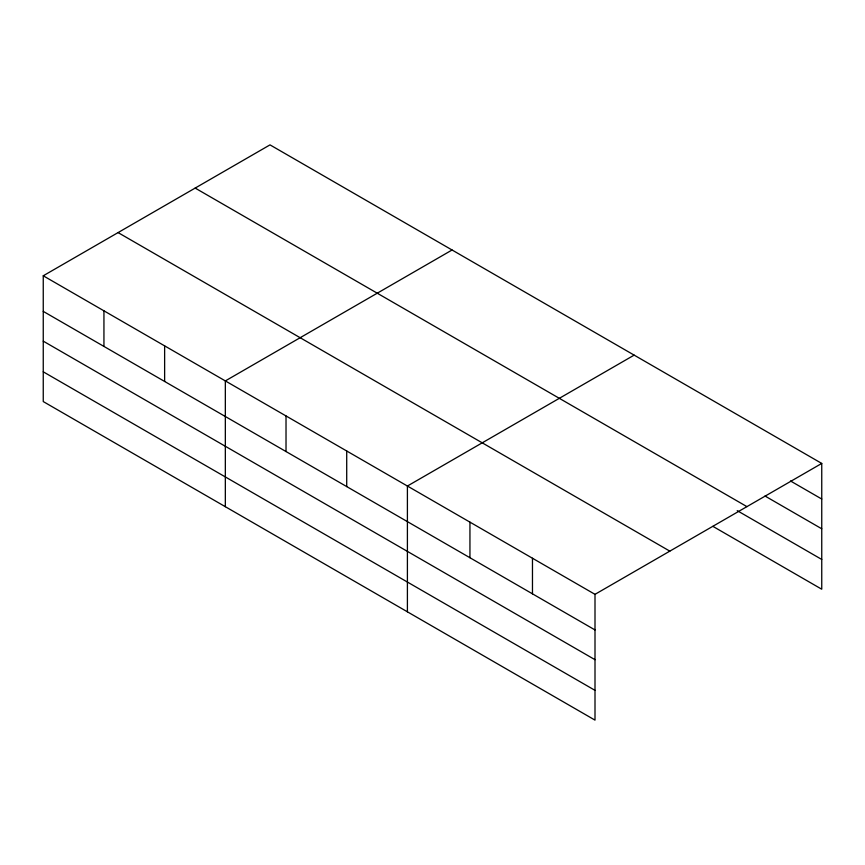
<?xml version="1.0" encoding="UTF-8"?>
<svg xmlns="http://www.w3.org/2000/svg" width="865" height="865" viewBox="0 0 865 865"><rect width="100%" height="100%" fill="white"/><g stroke="black" fill="none" stroke-linecap="round" stroke-linejoin="round"><path stroke-width="1.3" d="M43.25 275.784L595.001 594.341L595.001 720.123L43.25 401.565L43.25 275.784L269.999 144.877L821.75 463.435L821.75 589.216L712.901 526.363M452.071 249.996L225.333 380.914L225.333 506.695M634.153 355.126L407.404 486.033L407.404 611.815M595.001 594.341L821.75 463.435M790.48 480.972L821.75 499.029M765.006 496.023L821.75 528.785M195.166 188.083L746.928 506.631M737.218 510.642L821.75 559.45M118.073 232.588L669.834 551.146M43.25 311.378L595.001 629.936M43.25 341.145L595.001 659.692M43.25 371.809L595.001 690.357M532.472 558.239L532.472 593.833M469.944 522.136L469.944 557.73M346.714 450.989L346.714 486.584M286.023 415.946L286.023 451.541M164.631 345.87L164.631 381.465M103.941 310.827L103.941 346.422"/></g></svg>
